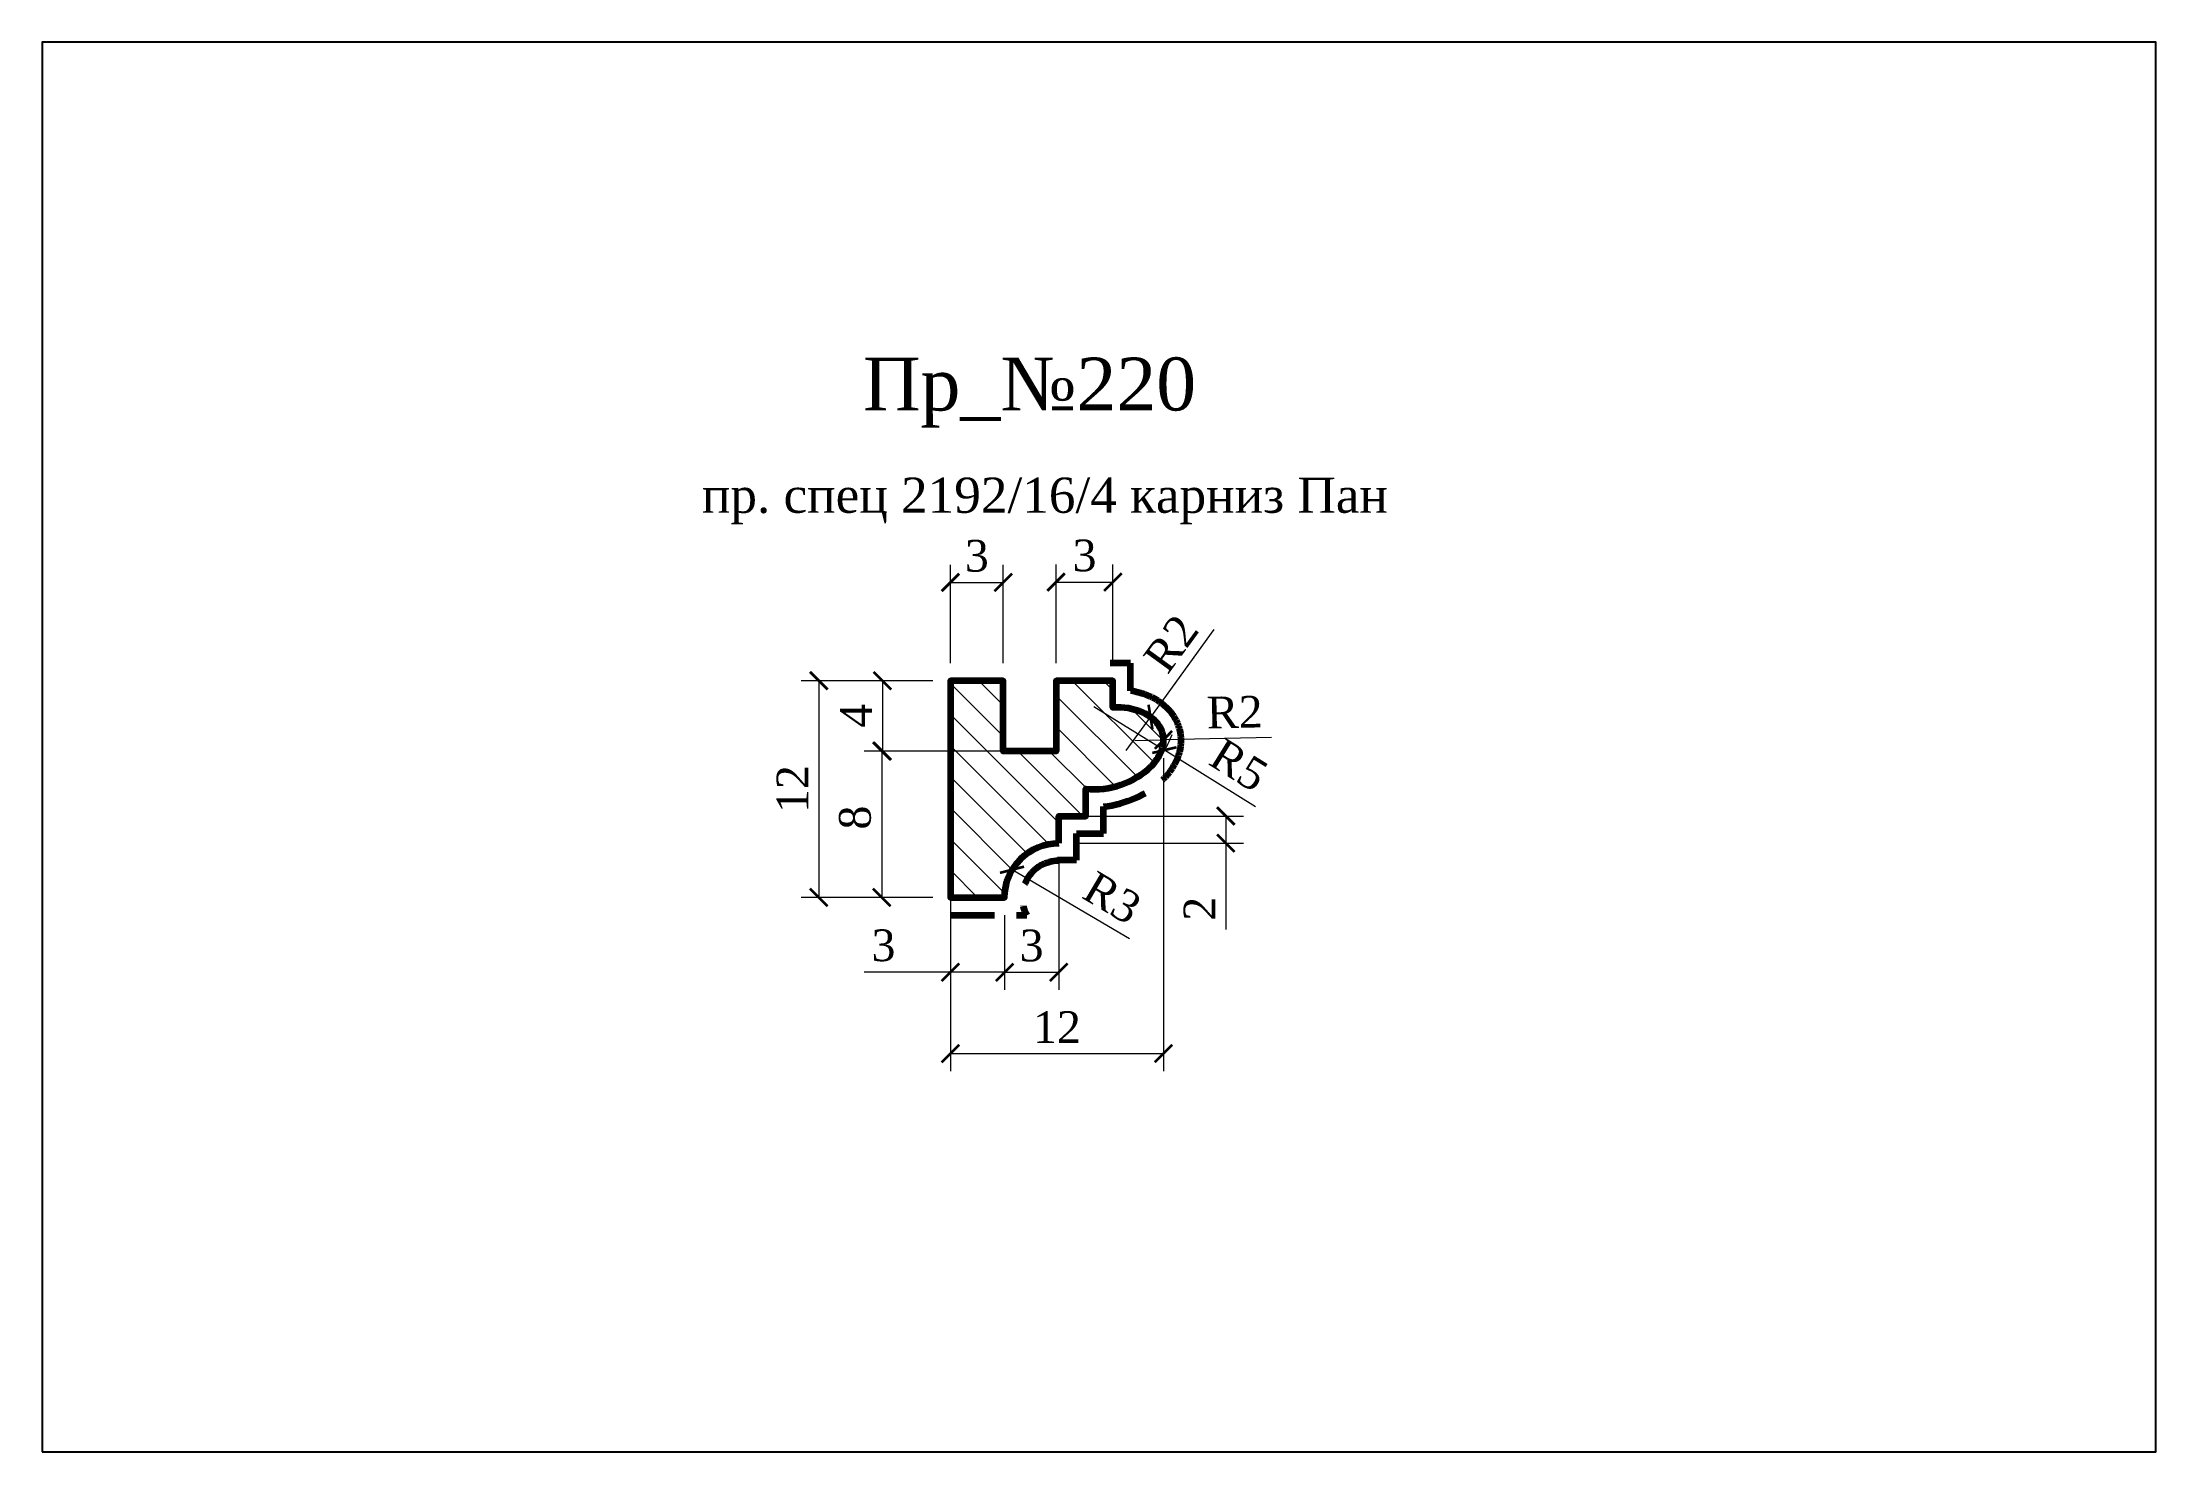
# Model space of a CAD drawing. Header units: millimetres. Extents: x 308387 to 308507, y -98110 to -98030.
import ezdxf

# ---------------------------------------------------------------- set-up
doc = ezdxf.new("R2010")
doc.units = ezdxf.units.MM
doc.header["$MEASUREMENT"] = 0
doc.linetypes.add('HIDDEN', pattern=[0.375, 0.25, -0.125])
doc.layers.add('Outside panel', color=7, linetype='Continuous', lineweight=18, true_color=0x7f5e57)
doc.layers.add('линия 50', color=1, linetype='Continuous', lineweight=140)
doc.layers.add('размеры в модели', color=7, linetype='Continuous')
doc.styles.add('ELECT', font='times.ttf')
doc.styles.get("Standard").update_dxf_attribs({"font": 'times.ttf'})
doc.dimstyles.new('M_1', dxfattribs={"dimtxt": 1.8, "dimasz": 1, "dimexe": 1, "dimexo": 1, "dimgap": 0.6, "dimtad": 1, "dimdec": 0, "dimdsep": 46, "dimtxsty": 'Standard', "dimblk": 'ARCHTICK', "dimcen": -5, "dimclrd": 7, "dimclre": 7, "dimclrt": 7, "dimadec": 0, "dimazin": 0, "dimtfac": 1, "dimtdec": 0, "dimtmove": 0, "dimatfit": 3, "dimfxl": 1, "dimtolj": 1, "dimtzin": 0, "dimlwd": 5, "dimlwe": 5, "dimarcsym": 0})

# ---------------------------------------------------------------- blocks, each defined once
blk = doc.blocks.new('_ArchTick')
at = {"color": 0, "linetype": 'ByBlock', "const_width": 0.15}
blk.add_lwpolyline([(-0.5, -0.5), (0.5, 0.5)], dxfattribs=at)
blk = doc.blocks.new('*D13')
at = {"layer": 'Defpoints', "color": 0, "ltscale": 1000, "transparency": 16777216}
for p in [(308442.06, -98069.95), (308435.16, -98078.26), (308439.06, -98078.26)]:
    blk.add_point(p, dxfattribs=at)
at = {"layer": 'размеры в модели', "color": 7, "lineweight": 5, "ltscale": 1000, "transparency": 16777216}
for p, q in [((308441.06, -98069.95), (308434.16, -98069.95)), ((308435.16, -98069.95), (308435.16, -98078.26)), ((308438.06, -98078.26), (308434.16, -98078.26))]:
    blk.add_line(p, q, dxfattribs=at)
for p, rotation in [((308435.16, -98069.95), 90), ((308435.16, -98078.26), 270)]:
    blk.add_blockref('_ArchTick', p, dxfattribs=dict(at, rotation=rotation))
at = {"layer": 'размеры в модели', "color": 7, "ltscale": 1000, "transparency": 16777216, "insert": (308433.65, -98073.73), "char_height": 1.8, "attachment_point": 5, "rotation": 90}
blk.add_mtext('\\A1;8', dxfattribs=at)
blk = doc.blocks.new('*D12')
at = {"layer": 'Defpoints', "color": 0, "ltscale": 1000, "transparency": 16777216}
for p in [(308445.21, -98073.64), (308454.7, -98073.64), (308445.21, -98075.18)]:
    blk.add_point(p, dxfattribs=at)
at = {"layer": 'размеры в модели', "color": 7, "lineweight": 5, "ltscale": 1000, "transparency": 16777216}
for p, q in [((308446.21, -98073.64), (308455.7, -98073.64)), ((308454.7, -98073.64), (308454.7, -98075.18)), ((308446.21, -98075.18), (308455.7, -98075.18)), ((308454.7, -98075.18), (308454.7, -98080.08))]:
    blk.add_line(p, q, dxfattribs=at)
for p, rotation in [((308454.7, -98073.64), 90), ((308454.7, -98075.18), 270)]:
    blk.add_blockref('_ArchTick', p, dxfattribs=dict(at, rotation=rotation))
at = {"layer": 'размеры в модели', "color": 7, "ltscale": 1000, "transparency": 16777216, "insert": (308453.2, -98078.9), "char_height": 1.8, "attachment_point": 5, "rotation": 90}
blk.add_mtext('\\A1;2', dxfattribs=at)
blk = doc.blocks.new('*D11')
at = {"layer": 'Defpoints', "color": 0, "ltscale": 1000, "transparency": 16777216}
for p in [(308445.21, -98075.18), (308442.14, -98078.26), (308445.21, -98082.51)]:
    blk.add_point(p, dxfattribs=at)
at = {"layer": 'размеры в модели', "color": 7, "lineweight": 5, "ltscale": 1000, "transparency": 16777216}
for p, q in [((308445.21, -98076.18), (308445.21, -98083.51)), ((308442.14, -98079.26), (308442.14, -98083.51)), ((308442.14, -98082.51), (308445.21, -98082.51))]:
    blk.add_line(p, q, dxfattribs=at)
at = {"layer": 'размеры в модели', "color": 7, "lineweight": 5, "ltscale": 1000, "transparency": 16777216, "rotation": 180}
blk.add_blockref('_ArchTick', (308442.14, -98082.51), dxfattribs=at)
at = {"layer": 'размеры в модели', "color": 7, "lineweight": 5, "ltscale": 1000, "transparency": 16777216}
blk.add_blockref('_ArchTick', (308445.21, -98082.51), dxfattribs=at)
at = {"layer": 'размеры в модели', "color": 7, "ltscale": 1000, "transparency": 16777216, "insert": (308443.67, -98081), "char_height": 1.8, "attachment_point": 5}
blk.add_mtext('\\A1;3', dxfattribs=at)
blk = doc.blocks.new('*D10')
at = {"layer": 'Defpoints', "color": 0, "ltscale": 1000, "transparency": 16777216}
for p in [(308442.56, -98076.69), (308445.21, -98078.26)]:
    blk.add_point(p, dxfattribs=at)
at = {"layer": 'размеры в модели', "color": 7, "lineweight": 5, "ltscale": 1000, "transparency": 16777216}
blk.add_line((308449.22, -98080.62), (308442.56, -98076.69), dxfattribs=at)
at = {"layer": 'размеры в модели', "color": 7, "lineweight": 5, "ltscale": 1000, "transparency": 16777216, "rotation": 149.4242957739103}
blk.add_blockref('_ArchTick', (308442.56, -98076.69), dxfattribs=at)
at = {"layer": 'размеры в модели', "color": 7, "ltscale": 1000, "transparency": 16777216, "insert": (308448.25, -98078.29), "char_height": 1.8, "attachment_point": 5, "rotation": 329.4243}
blk.add_mtext('\\A1;R3', dxfattribs=at)
blk = doc.blocks.new('*D9')
at = {"layer": 'Defpoints', "color": 0, "ltscale": 1000, "transparency": 16777216}
for p in [(308449.54, -98069.36), (308451.16, -98069.32)]:
    blk.add_point(p, dxfattribs=at)
at = {"layer": 'размеры в модели', "color": 7, "lineweight": 5, "ltscale": 1000, "transparency": 16777216}
for p in [(308449.54, -98069.36), (308457.3, -98069.19)]:
    blk.add_line(p, (308451.16, -98069.32), dxfattribs=at)
at = {"layer": 'размеры в модели', "color": 7, "lineweight": 5, "ltscale": 1000, "transparency": 16777216, "rotation": 181.2226053597511}
blk.add_blockref('_ArchTick', (308451.16, -98069.32), dxfattribs=at)
at = {"layer": 'размеры в модели', "color": 7, "ltscale": 1000, "transparency": 16777216, "insert": (308455.2, -98067.74), "char_height": 1.8, "attachment_point": 5, "rotation": 1.2226}
blk.add_mtext('\\A1;R2', dxfattribs=at)
blk = doc.blocks.new('*D8')
at = {"layer": 'Defpoints', "color": 0, "ltscale": 1000, "transparency": 16777216}
for p in [(308450.42, -98068.02), (308449.04, -98069.92)]:
    blk.add_point(p, dxfattribs=at)
at = {"layer": 'размеры в модели', "color": 7, "lineweight": 5, "ltscale": 1000, "transparency": 16777216}
for p in [(308454.02, -98063.05), (308449.04, -98069.92)]:
    blk.add_line(p, (308450.42, -98068.02), dxfattribs=at)
at = {"layer": 'размеры в модели', "color": 7, "lineweight": 5, "ltscale": 1000, "transparency": 16777216, "rotation": 234.0431262447994}
blk.add_blockref('_ArchTick', (308450.42, -98068.02), dxfattribs=at)
at = {"layer": 'размеры в модели', "color": 7, "ltscale": 1000, "transparency": 16777216, "insert": (308451.59, -98063.85), "char_height": 1.8, "attachment_point": 5, "rotation": 54.0431}
blk.add_mtext('\\A1;R2', dxfattribs=at)
blk = doc.blocks.new('*D7')
at = {"layer": 'Defpoints', "color": 0, "ltscale": 1000, "transparency": 16777216}
for p in [(308447.21, -98067.42), (308451.21, -98069.9)]:
    blk.add_point(p, dxfattribs=at)
at = {"layer": 'размеры в модели', "color": 7, "lineweight": 5, "ltscale": 1000, "transparency": 16777216}
for p in [(308447.21, -98067.42), (308456.38, -98073.11)]:
    blk.add_line(p, (308451.21, -98069.9), dxfattribs=at)
blk.add_arc((308447.21, -98067.42), 4.71, 325.8099, 340.3179, dxfattribs=at)
at = {"layer": 'размеры в модели', "color": 7, "lineweight": 5, "ltscale": 1000, "transparency": 16777216, "rotation": 148.1479467411385}
blk.add_blockref('_ArchTick', (308451.21, -98069.9), dxfattribs=at)
at = {"layer": 'размеры в модели', "color": 7, "ltscale": 1000, "transparency": 16777216, "insert": (308455.44, -98070.75), "char_height": 1.8, "attachment_point": 5, "rotation": 328.1479}
blk.add_mtext('\\A1;R5', dxfattribs=at)
blk = doc.blocks.new('*D6')
at = {"layer": 'Defpoints', "color": 0, "ltscale": 1000, "transparency": 16777216}
for p in [(308439.06, -98065.96), (308435.2, -98069.95), (308445.06, -98069.95)]:
    blk.add_point(p, dxfattribs=at)
at = {"layer": 'размеры в модели', "color": 7, "lineweight": 5, "ltscale": 1000, "transparency": 16777216}
for p, q in [((308438.06, -98065.96), (308434.2, -98065.96)), ((308435.2, -98065.96), (308435.2, -98069.95)), ((308444.06, -98069.95), (308434.2, -98069.95))]:
    blk.add_line(p, q, dxfattribs=at)
for p, rotation in [((308435.2, -98065.96), 90), ((308435.2, -98069.95), 270)]:
    blk.add_blockref('_ArchTick', p, dxfattribs=dict(at, rotation=rotation))
at = {"layer": 'размеры в модели', "color": 7, "ltscale": 1000, "transparency": 16777216, "insert": (308433.7, -98067.95), "char_height": 1.8, "attachment_point": 5, "rotation": 90}
blk.add_mtext('\\A1;4', dxfattribs=at)
blk = doc.blocks.new('*D2')
at = {"layer": 'Defpoints', "color": 0, "ltscale": 1000, "transparency": 16777216}
for p in [(308439.06, -98078.26), (308442.14, -98078.26), (308442.14, -98082.51)]:
    blk.add_point(p, dxfattribs=at)
at = {"layer": 'размеры в модели', "color": 7, "lineweight": 5, "ltscale": 1000, "transparency": 16777216}
for p, q in [((308439.06, -98079.26), (308439.06, -98083.51)), ((308442.14, -98079.26), (308442.14, -98083.51)), ((308439.06, -98082.51), (308434.16, -98082.51)), ((308442.14, -98082.51), (308439.06, -98082.51))]:
    blk.add_line(p, q, dxfattribs=at)
at = {"layer": 'размеры в модели', "color": 7, "lineweight": 5, "ltscale": 1000, "transparency": 16777216, "rotation": 180}
blk.add_blockref('_ArchTick', (308439.06, -98082.51), dxfattribs=at)
at = {"layer": 'размеры в модели', "color": 7, "lineweight": 5, "ltscale": 1000, "transparency": 16777216}
blk.add_blockref('_ArchTick', (308442.14, -98082.51), dxfattribs=at)
at = {"layer": 'размеры в модели', "color": 7, "ltscale": 1000, "transparency": 16777216, "insert": (308435.26, -98080.99), "char_height": 1.8, "attachment_point": 5}
blk.add_mtext('\\A1;3', dxfattribs=at)
blk = doc.blocks.new('*D1')
at = {"layer": 'Defpoints', "color": 0, "ltscale": 1000, "transparency": 16777216}
for p in [(308439.06, -98065.96), (308431.59, -98078.26), (308439.06, -98078.26)]:
    blk.add_point(p, dxfattribs=at)
at = {"layer": 'размеры в модели', "color": 7, "lineweight": 5, "ltscale": 1000, "transparency": 16777216}
for p, q in [((308438.06, -98065.96), (308430.59, -98065.96)), ((308431.59, -98065.96), (308431.59, -98078.26)), ((308438.06, -98078.26), (308430.59, -98078.26))]:
    blk.add_line(p, q, dxfattribs=at)
for p, rotation in [((308431.59, -98065.96), 90), ((308431.59, -98078.26), 270)]:
    blk.add_blockref('_ArchTick', p, dxfattribs=dict(at, rotation=rotation))
at = {"layer": 'размеры в модели', "color": 7, "ltscale": 1000, "transparency": 16777216, "insert": (308430.09, -98072.11), "char_height": 1.8, "attachment_point": 5, "rotation": 90}
blk.add_mtext('\\A1;12', dxfattribs=at)

msp = doc.modelspace()

# ---------------------------------------------------------------- hatches: boundary and pattern name
at = {"layer": 'Outside panel', "ltscale": 1000}
h = msp.add_hatch(dxfattribs=at)
h.set_pattern_fill('ANSI31', color=256, scale=10, angle=90)
h.set_pattern_definition([(135, (-3243.5805, 1302.4119), (-0.8838834765, -0.8838834765), [])])
h.paths.add_polyline_path([(308450.06, -98067.81, 0.132941), (308448.29, -98067.49), (308448.29, -98065.96), (308445.06, -98065.96), (308445.06, -98069.95), (308442.06, -98069.95), (308442.06, -98065.96), (308439.06, -98065.96), (308439.06, -98078.26), (308442.14, -98078.26, -0.414212), (308445.21, -98075.18), (308445.21, -98073.64), (308446.75, -98073.64), (308446.75, -98072.1, 0.218393), (308450.46, -98070.82, 0.098366), (308451.03, -98069.99, 0.153143), (308451.13, -98069.02, 0.134615), (308450.72, -98068.29, 0.08725)])

# ---------------------------------------------------------------- linework, layer by layer
at = {"color": 6, "ltscale": 1000}
msp.add_lwpolyline([(308387.5, -98109.72), (308507.5, -98109.72), (308507.5, -98029.72), (308387.5, -98029.72)], close=True, dxfattribs=at)
at = {"layer": 'линия 50', "color": 1, "linetype": 'HIDDEN', "ltscale": 10, "true_color": 0xff0909}
msp.add_line((308446.21, -98076.15), (308445.14, -98076.15), dxfattribs=at)
for points in [[(308446.21, -98076.15), (308446.21, -98074.64), (308447.75, -98074.64), (308447.75, -98073.1, 0.168715), (308451.16, -98071.54, 0.098953), (308451.95, -98070.38, 0.15471), (308452.1, -98068.8, 0.13663), (308451.43, -98067.58, 0.093478), (308450.42, -98066.87, 0.066491), (308449.29, -98066.53), (308449.29, -98064.96), (308448.14, -98064.96)], [(308439.06, -98079.26), (308443.39, -98079.26, -0.570287), (308445.21, -98076.18)]]:
    msp.add_lwpolyline(points, format="xyb", dxfattribs=at)
at = {"layer": 'линия 50', "color": 7}
msp.add_lwpolyline([(308445.21, -98075.18), (308445.21, -98073.64), (308446.75, -98073.64), (308446.75, -98072.1, 0.218393), (308450.46, -98070.82, 0.098366), (308451.03, -98069.99, 0.153143), (308451.13, -98069.02, 0.135164), (308450.72, -98068.28, 0.093644), (308450, -98067.78, 0.128298), (308448.29, -98067.49), (308448.29, -98065.96), (308445.06, -98065.96), (308445.06, -98069.95), (308442.06, -98069.95), (308442.06, -98065.96), (308439.06, -98065.96), (308439.06, -98078.26), (308442.14, -98078.26, -0.414214), (308445.21, -98075.18)], format="xyb", dxfattribs=at)

# ---------------------------------------------------------------- texts
at = {"color": 5, "ltscale": 1000, "style": 'ELECT'}
msp.add_text('Пр_№220', height=3, dxfattribs=at).set_placement((308434.09, -98050.62))
at = {"color": 7, "ltscale": 1000, "style": 'ELECT'}
msp.add_text('пр. спец 2192/16/4 карниз Пан', height=2, dxfattribs=at).set_placement((308424.95, -98056.43))

# ---------------------------------------------------------------- dimensions: what is measured, and where the dimension line sits
at = {"layer": 'размеры в модели', "color": 5, "ltscale": 1000}
for base, p1, p2 in [((308442.06, -98060.38), (308439.06, -98065.96), (308442.06, -98065.96)), ((308448.29, -98060.36), (308445.06, -98065.96), (308448.29, -98065.96)), ((308451.16, -98087.12), (308439.06, -98065.96), (308451.16, -98069.36))]:
    msp.add_linear_dim(base=base, p1=p1, p2=p2, dimstyle='M_1', dxfattribs=at).render()
for center, mpoint, picture, middle in [((308449.04, -98069.92), (308450.42, -98068.02), '*D8', (308451.59, -98063.85)), ((308447.21, -98067.42), (308451.21, -98069.9), '*D7', (308455.44, -98070.75)), ((308449.54, -98069.36), (308451.16, -98069.32), '*D9', (308455.2, -98067.74))]:
    dim = msp.add_radius_dim(center=center, mpoint=mpoint, dimstyle='M_1', dxfattribs=at)
    dim.commit()
    dim.dimension.update_dxf_attribs({"geometry": picture, "text_midpoint": middle})
for base, p2, picture, middle in [((308431.59, -98078.26), (308439.06, -98078.26), '*D1', (308430.09, -98072.11)), ((308435.2, -98069.95), (308445.06, -98069.95), '*D6', (308433.7, -98067.95))]:
    dim = msp.add_linear_dim(base=base, p1=(308439.06, -98065.96), p2=p2, angle=90, dimstyle='M_1', dxfattribs=at)
    dim.commit()
    dim.dimension.update_dxf_attribs({"geometry": picture, "text_midpoint": middle})
for base, p1, p2, picture, middle in [((308435.16, -98078.26), (308442.06, -98069.95), (308439.06, -98078.26), '*D13', (308435.16, -98073.73)), ((308454.7, -98073.64), (308445.21, -98075.18), (308445.21, -98073.64), '*D12', (308454.7, -98078.9))]:
    dim = msp.add_linear_dim(base=base, p1=p1, p2=p2, angle=90, dimstyle='M_1', dxfattribs=at)
    dim.commit()
    dim.dimension.update_dxf_attribs({"geometry": picture, "text_midpoint": middle, "dimtype": 128})
for base, p1, p2, picture, middle in [((308445.21, -98082.51), (308442.14, -98078.26), (308445.21, -98075.18), '*D11', (308443.67, -98082.51)), ((308442.14, -98082.51), (308439.06, -98078.26), (308442.14, -98078.26), '*D2', (308435.26, -98082.51))]:
    dim = msp.add_linear_dim(base=base, p1=p1, p2=p2, dimstyle='M_1', dxfattribs=at)
    dim.commit()
    dim.dimension.update_dxf_attribs({"geometry": picture, "text_midpoint": middle, "dimtype": 128})
dim = msp.add_radius_dim(center=(308445.21, -98078.26), mpoint=(308442.56, -98076.69), dimstyle='M_1', dxfattribs=at)
dim.commit()
dim.dimension.update_dxf_attribs({"geometry": '*D10', "text_midpoint": (308447.48, -98079.6), "dimtype": 132})

doc.saveas('drawing.dxf')
